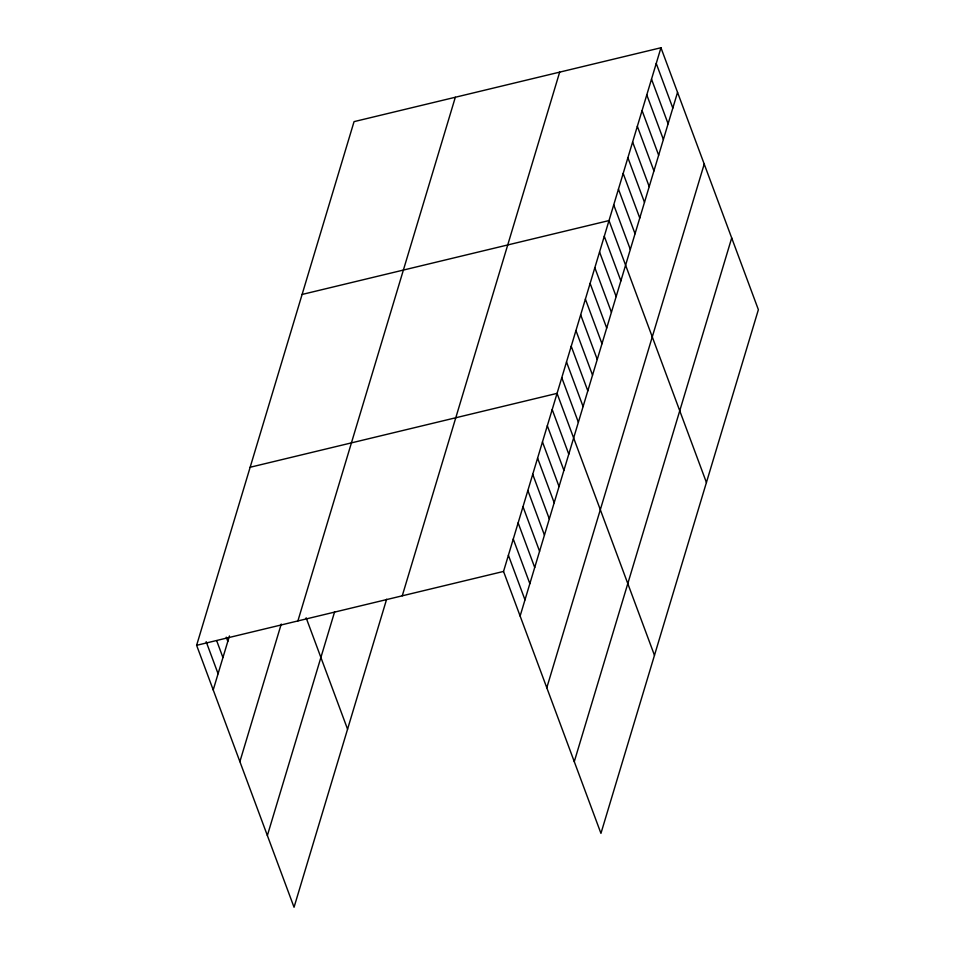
<?xml version="1.0" encoding="UTF-8"?>
<svg xmlns="http://www.w3.org/2000/svg" width="955" height="955" viewBox="0 0 955 955"><rect width="100%" height="100%" fill="white"/><g stroke="black" fill="none" stroke-linecap="round" stroke-linejoin="round"><path stroke-width="1.43" d="M386.632 599.227L294.045 907.25L196.623 645.317L354.054 121.631L660.956 47.75L758.377 309.683L600.946 833.369L503.536 571.436L660.956 47.75M213.216 689.916L229.439 635.958M239.884 761.636L281.248 624.057M297.9 620.929L455.332 97.255M267.364 835.529L334.632 611.773M402.258 595.813L559.678 72.126M520.117 616.035L677.549 92.36M546.797 687.755L704.217 164.081M574.277 761.648L731.697 237.974M302.102 294.45L609.004 220.569L706.425 482.502M250.15 467.258L557.052 393.376L654.473 655.321M196.623 645.317L503.536 571.436M656.24 63.46L672.821 108.07M651.513 79.169L668.106 123.78M646.786 94.879L663.379 139.49M642.07 110.589L658.652 155.199M637.343 126.299L653.936 170.909M632.616 142.008L649.209 186.619M627.901 157.718L644.482 202.329M623.173 173.428L639.766 218.038M618.458 189.15L635.039 233.748M613.731 204.859L630.324 249.458M604.288 236.279L620.869 280.877M599.561 251.989L616.154 296.587M594.834 267.698L611.427 312.297M590.118 283.408L606.7 328.019M585.391 299.118L601.984 343.728M580.676 314.828L597.257 359.438M575.949 330.537L592.542 375.148M571.221 346.247L587.814 390.858M566.506 361.957L583.087 406.567M561.779 377.667L578.372 422.277M552.193 409.564L568.774 454.174M547.322 425.751L563.916 470.361M542.464 441.938L559.045 486.549M537.593 458.125L554.187 502.736M532.723 474.313L549.316 518.923M527.864 490.5L544.446 535.11M522.994 506.687L539.587 551.286M518.123 522.874L534.716 567.473M513.265 539.062L529.858 583.66M508.394 555.249L524.987 599.847M306.137 617.801L347.572 729.202M226.263 637.176L227.815 641.354M216.725 640.817L222.945 657.541M206.161 641.676L218.086 673.729"/></g></svg>
